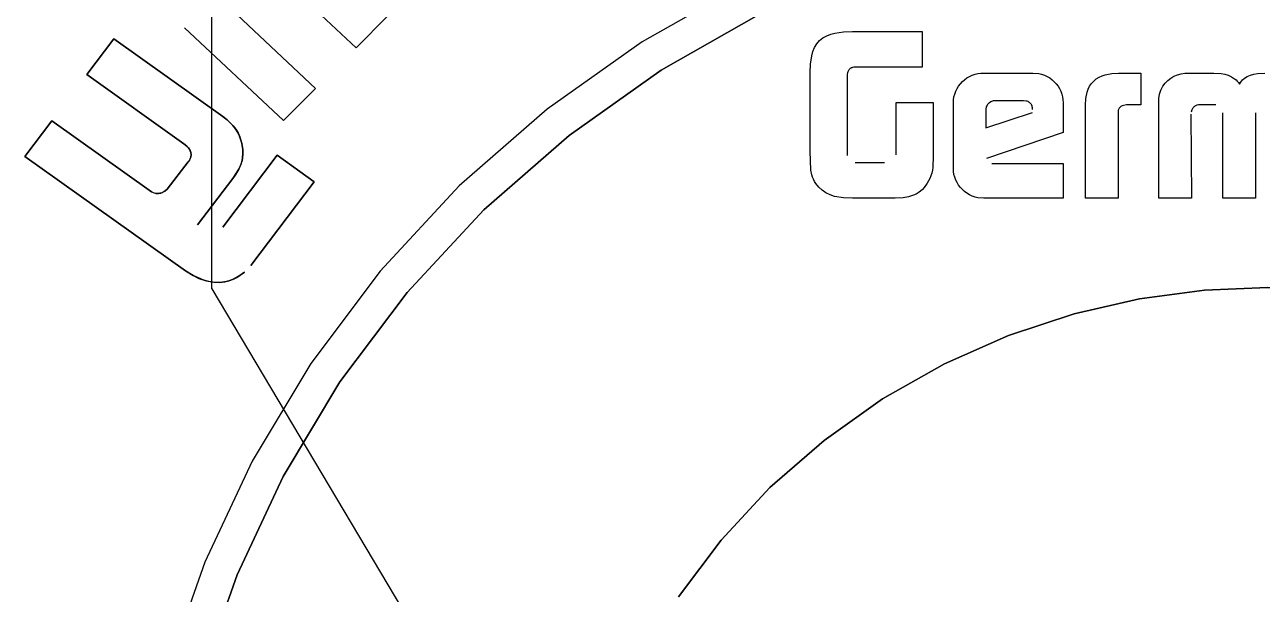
# Model space of a CAD drawing. Header units: millimetres. Extents: x 10366 to 13995, y 24552 to 29685.
# Drawn here: x 11807.6 to 11825.7, y 27997.46 to 28005.8 of the extents above; entities that cross this region are included whole.
import ezdxf

# ---------------------------------------------------------------- set-up
doc = ezdxf.new("R2010")
doc.units = ezdxf.units.MM
doc.header["$LTSCALE"] = 3
doc.layers.add('DomyÅ›lny', color=7, linetype='Continuous')

msp = doc.modelspace()

# ---------------------------------------------------------------- linework, layer by layer
at = {"layer": 'DomyÅ›lny'}
for p, q in [((11810.336, 28001.932), (11810.336, 28029.621)), ((11811.853, 28004.863), (11810.541, 28006.098)), ((11810.541, 28006.098), (11811.853, 28004.863)), ((11819.708, 28005.699), (11820.727, 28005.699)), ((11819.708, 28005.699), (11820.727, 28005.699)), ((11820.727, 28005.699), (11820.727, 28005.174)), ((11820.727, 28005.699), (11820.727, 28005.174)), ((11820.727, 28005.174), (11819.728, 28005.174)), ((11820.727, 28005.174), (11819.728, 28005.174)), ((11819.09, 28003.948), (11819.09, 28005.096)), ((11819.09, 28003.948), (11819.09, 28005.096)), ((11819.63, 28005.072), (11819.63, 28003.885)), ((11819.63, 28005.072), (11819.63, 28003.885)), ((11821.631, 28005.09), (11822.346, 28005.09)), ((11821.631, 28005.09), (11822.346, 28005.09)), ((11823.602, 28005.09), (11823.927, 28005.09)), ((11823.602, 28005.09), (11823.927, 28005.09)), ((11823.927, 28005.09), (11823.927, 28004.626)), ((11823.927, 28005.09), (11823.927, 28004.626)), ((11824.629, 28005.09), (11824.996, 28005.09)), ((11824.629, 28005.09), (11824.996, 28005.09)), ((11820.346, 28003.891), (11820.346, 28004.661)), ((11820.346, 28004.661), (11820.888, 28004.661)), ((11820.346, 28004.661), (11820.888, 28004.661)), ((11820.346, 28003.891), (11820.346, 28004.661)), ((11820.888, 28004.661), (11820.888, 28003.878)), ((11820.888, 28004.661), (11820.888, 28003.878)), ((11821.186, 28003.69), (11821.186, 28004.657)), ((11821.186, 28003.69), (11821.186, 28004.657)), ((11822.212, 28004.683), (11821.795, 28004.683)), ((11822.212, 28004.683), (11821.795, 28004.683)), ((11822.791, 28004.657), (11822.791, 28004.221)), ((11822.791, 28004.657), (11822.791, 28004.221)), ((11823.117, 28003.258), (11823.117, 28004.62)), ((11823.117, 28003.258), (11823.117, 28004.62)), ((11823.927, 28004.626), (11823.717, 28004.626)), ((11823.927, 28004.626), (11823.717, 28004.626)), ((11824.189, 28003.258), (11824.189, 28004.65)), ((11824.189, 28003.258), (11824.189, 28004.65)), ((11825.027, 28004.626), (11824.796, 28004.626)), ((11825.027, 28004.626), (11824.796, 28004.626)), ((11809.45, 28003.351), (11807.991, 28004.392)), ((11807.991, 28004.392), (11809.45, 28003.351)), ((11821.662, 28004.559), (11821.662, 28004.288)), ((11821.662, 28004.559), (11821.662, 28004.288)), ((11821.662, 28004.288), (11822.343, 28004.511)), ((11821.662, 28004.288), (11822.343, 28004.511)), ((11823.595, 28004.527), (11823.595, 28003.258)), ((11823.595, 28004.527), (11823.595, 28003.258)), ((11824.66, 28004.487), (11824.667, 28003.258)), ((11824.66, 28004.487), (11824.667, 28003.258)), ((11825.129, 28003.258), (11825.129, 28004.507)), ((11825.129, 28003.258), (11825.129, 28004.507)), ((11825.607, 28004.507), (11825.607, 28003.258)), ((11825.607, 28004.507), (11825.607, 28003.258)), ((11822.791, 28004.221), (11821.668, 28003.837)), ((11822.791, 28004.221), (11821.668, 28003.837)), ((11819.746, 28003.782), (11820.175, 28003.782)), ((11819.746, 28003.782), (11820.175, 28003.782)), ((11821.749, 28003.767), (11822.791, 28003.767)), ((11821.749, 28003.767), (11822.791, 28003.767)), ((11822.791, 28003.767), (11822.791, 28003.258)), ((11822.791, 28003.767), (11822.791, 28003.258)), ((11820.332, 28003.258), (11819.71, 28003.258)), ((11820.332, 28003.258), (11819.71, 28003.258)), ((11822.791, 28003.258), (11821.631, 28003.258)), ((11822.791, 28003.258), (11821.631, 28003.258)), ((11823.595, 28003.258), (11823.117, 28003.258)), ((11823.595, 28003.258), (11823.117, 28003.258)), ((11824.667, 28003.258), (11824.189, 28003.258)), ((11824.667, 28003.258), (11824.189, 28003.258)), ((11825.607, 28003.258), (11825.129, 28003.258)), ((11825.607, 28003.258), (11825.129, 28003.258)), ((11809.947, 28002.194), (11810.059, 28002.125)), ((11810.059, 28002.125), (11809.947, 28002.194)), ((11810.336, 28001.932), (11818.649, 27987.951))]:
    msp.add_line(p, q, dxfattribs=at)
for points in [[(11825.784, 28008.194, 0), (11824.28, 28008.128, 0), (11822.74, 28007.923, 0), (11821.181, 28007.567, 0), (11819.626, 28007.054, 0), (11818.1, 28006.379, 0), (11816.63, 28005.546, 0), (11815.24, 28004.561, 0), (11813.955, 28003.437, 0), (11812.797, 28002.189, 0), (11811.782, 28000.839, 0), (11810.924, 27999.411, 0), (11810.23, 27997.93, 0), (11809.701, 27996.42, 0)], [(11825.784, 28007.7, 0), (11824.326, 28007.636, 0), (11822.832, 28007.437, 0), (11821.321, 28007.092, 0), (11819.813, 28006.594, 0), (11818.334, 28005.941, 0), (11816.908, 28005.133, 0), (11815.561, 28004.178, 0), (11814.315, 28003.087, 0), (11813.192, 28001.878, 0), (11812.208, 28000.569, 0), (11811.376, 27999.184, 0), (11810.703, 27997.748, 0), (11810.19, 27996.284, 0)], [(11810.19, 27996.284, 0), (11810.703, 27997.748, 0), (11811.376, 27999.184, 0), (11812.208, 28000.569, 0), (11813.192, 28001.878, 0), (11814.315, 28003.087, 0), (11815.561, 28004.178, 0), (11816.908, 28005.133, 0), (11818.334, 28005.941, 0), (11819.813, 28006.594, 0), (11821.321, 28007.092, 0), (11822.832, 28007.437, 0), (11824.326, 28007.636, 0), (11825.784, 28007.7, 0)], [(11811.131, 28006.691, 0), (11812.445, 28005.459, 0)], [(11812.445, 28005.459, 0), (11811.131, 28006.691, 0)], [(11812.445, 28005.459, 0), (11812.911, 28005.927, 0)], [(11812.911, 28005.927, 0), (11812.445, 28005.459, 0)], [(11809.936, 28005.752, 0), (11811.385, 28004.393, 0)], [(11811.385, 28004.393, 0), (11809.936, 28005.752, 0)], [(11819.09, 28005.096, 0), (11819.095, 28005.22, 0), (11819.114, 28005.344, 0), (11819.13, 28005.404, 0), (11819.154, 28005.462, 0), (11819.185, 28005.517, 0), (11819.204, 28005.542, 0), (11819.225, 28005.566, 0), (11819.249, 28005.587, 0), (11819.274, 28005.605, 0), (11819.331, 28005.636, 0), (11819.39, 28005.659, 0), (11819.452, 28005.675, 0), (11819.579, 28005.694, 0), (11819.708, 28005.699, 0)], [(11819.09, 28005.096, 0), (11819.095, 28005.22, 0), (11819.114, 28005.344, 0), (11819.13, 28005.404, 0), (11819.154, 28005.462, 0), (11819.185, 28005.517, 0), (11819.204, 28005.542, 0), (11819.225, 28005.566, 0), (11819.249, 28005.587, 0), (11819.274, 28005.605, 0), (11819.331, 28005.636, 0), (11819.39, 28005.659, 0), (11819.452, 28005.675, 0), (11819.579, 28005.694, 0), (11819.708, 28005.699, 0)], [(11808.9, 28005.592, 0), (11808.503, 28005.068, 0)], [(11808.503, 28005.068, 0), (11808.9, 28005.592, 0)], [(11810.493, 28004.455, 0), (11808.9, 28005.592, 0)], [(11808.9, 28005.592, 0), (11810.493, 28004.455, 0)], [(11819.728, 28005.174, 0), (11819.709, 28005.17, 0), (11819.7, 28005.168, 0), (11819.69, 28005.164, 0), (11819.682, 28005.16, 0), (11819.674, 28005.154, 0), (11819.666, 28005.148, 0), (11819.66, 28005.141, 0), (11819.653, 28005.134, 0), (11819.648, 28005.126, 0), (11819.64, 28005.109, 0), (11819.634, 28005.091, 0), (11819.63, 28005.072, 0)], [(11819.728, 28005.174, 0), (11819.709, 28005.17, 0), (11819.7, 28005.168, 0), (11819.69, 28005.164, 0), (11819.682, 28005.16, 0), (11819.674, 28005.154, 0), (11819.666, 28005.148, 0), (11819.66, 28005.141, 0), (11819.653, 28005.134, 0), (11819.648, 28005.126, 0), (11819.64, 28005.109, 0), (11819.634, 28005.091, 0), (11819.63, 28005.072, 0)], [(11808.503, 28005.068, 0), (11809.926, 28004.053, 0)], [(11809.926, 28004.053, 0), (11808.503, 28005.068, 0)], [(11821.186, 28004.657, 0), (11821.188, 28004.7, 0), (11821.194, 28004.742, 0), (11821.204, 28004.783, 0), (11821.219, 28004.824, 0), (11821.238, 28004.862, 0), (11821.26, 28004.898, 0), (11821.287, 28004.932, 0), (11821.316, 28004.964, 0), (11821.349, 28004.992, 0), (11821.383, 28005.018, 0), (11821.421, 28005.04, 0), (11821.46, 28005.059, 0), (11821.502, 28005.073, 0), (11821.544, 28005.083, 0), (11821.588, 28005.089, 0), (11821.631, 28005.09, 0)], [(11821.186, 28004.657, 0), (11821.188, 28004.7, 0), (11821.194, 28004.742, 0), (11821.204, 28004.783, 0), (11821.219, 28004.824, 0), (11821.238, 28004.862, 0), (11821.26, 28004.898, 0), (11821.287, 28004.932, 0), (11821.316, 28004.964, 0), (11821.349, 28004.992, 0), (11821.383, 28005.018, 0), (11821.421, 28005.04, 0), (11821.46, 28005.059, 0), (11821.502, 28005.073, 0), (11821.544, 28005.083, 0), (11821.588, 28005.089, 0), (11821.631, 28005.09, 0)], [(11822.346, 28005.09, 0), (11822.433, 28005.083, 0), (11822.476, 28005.073, 0), (11822.517, 28005.059, 0), (11822.557, 28005.04, 0), (11822.594, 28005.018, 0), (11822.629, 28004.992, 0), (11822.69, 28004.932, 0), (11822.717, 28004.898, 0), (11822.74, 28004.862, 0), (11822.759, 28004.823, 0), (11822.773, 28004.783, 0), (11822.783, 28004.742, 0), (11822.789, 28004.7, 0), (11822.791, 28004.657, 0)], [(11822.346, 28005.09, 0), (11822.433, 28005.083, 0), (11822.476, 28005.073, 0), (11822.517, 28005.059, 0), (11822.557, 28005.04, 0), (11822.594, 28005.018, 0), (11822.629, 28004.992, 0), (11822.69, 28004.932, 0), (11822.717, 28004.898, 0), (11822.74, 28004.862, 0), (11822.759, 28004.823, 0), (11822.773, 28004.783, 0), (11822.783, 28004.742, 0), (11822.789, 28004.7, 0), (11822.791, 28004.657, 0)], [(11823.117, 28004.62, 0), (11823.122, 28004.715, 0), (11823.141, 28004.809, 0), (11823.157, 28004.854, 0), (11823.179, 28004.897, 0), (11823.206, 28004.937, 0), (11823.238, 28004.973, 0), (11823.275, 28005.004, 0), (11823.316, 28005.03, 0), (11823.361, 28005.051, 0), (11823.407, 28005.066, 0), (11823.504, 28005.085, 0), (11823.602, 28005.09, 0)], [(11823.117, 28004.62, 0), (11823.122, 28004.715, 0), (11823.141, 28004.809, 0), (11823.157, 28004.854, 0), (11823.179, 28004.897, 0), (11823.206, 28004.937, 0), (11823.238, 28004.973, 0), (11823.275, 28005.004, 0), (11823.316, 28005.03, 0), (11823.361, 28005.051, 0), (11823.407, 28005.066, 0), (11823.504, 28005.085, 0), (11823.602, 28005.09, 0)], [(11824.25, 28004.898, 0), (11824.283, 28004.942, 0), (11824.322, 28004.981, 0), (11824.365, 28005.016, 0), (11824.412, 28005.044, 0), (11824.464, 28005.065, 0), (11824.518, 28005.08, 0), (11824.573, 28005.088, 0), (11824.629, 28005.09, 0)], [(11824.25, 28004.898, 0), (11824.283, 28004.942, 0), (11824.322, 28004.981, 0), (11824.365, 28005.016, 0), (11824.412, 28005.044, 0), (11824.464, 28005.065, 0), (11824.518, 28005.08, 0), (11824.573, 28005.088, 0), (11824.629, 28005.09, 0)], [(11824.996, 28005.09, 0), (11825.103, 28005.084, 0), (11825.156, 28005.074, 0), (11825.207, 28005.058, 0), (11825.256, 28005.036, 0), (11825.3, 28005.007, 0), (11825.321, 28004.99, 0), (11825.339, 28004.971, 0), (11825.355, 28004.95, 0), (11825.37, 28004.928, 0)], [(11824.996, 28005.09, 0), (11825.103, 28005.084, 0), (11825.156, 28005.074, 0), (11825.207, 28005.058, 0), (11825.256, 28005.036, 0), (11825.3, 28005.007, 0), (11825.321, 28004.99, 0), (11825.339, 28004.971, 0), (11825.355, 28004.95, 0), (11825.37, 28004.928, 0)], [(11825.37, 28004.928, 0), (11825.4, 28004.971, 0), (11825.418, 28004.991, 0), (11825.438, 28005.008, 0), (11825.46, 28005.024, 0), (11825.483, 28005.038, 0), (11825.532, 28005.059, 0), (11825.583, 28005.074, 0), (11825.636, 28005.084, 0), (11825.743, 28005.09, 0)], [(11825.37, 28004.928, 0), (11825.4, 28004.971, 0), (11825.418, 28004.991, 0), (11825.438, 28005.008, 0), (11825.46, 28005.024, 0), (11825.483, 28005.038, 0), (11825.532, 28005.059, 0), (11825.583, 28005.074, 0), (11825.636, 28005.084, 0), (11825.743, 28005.09, 0)], [(11811.385, 28004.393, 0), (11811.853, 28004.863, 0)], [(11811.853, 28004.863, 0), (11811.385, 28004.393, 0)], [(11824.189, 28004.65, 0), (11824.192, 28004.715, 0), (11824.201, 28004.779, 0), (11824.209, 28004.81, 0), (11824.22, 28004.84, 0), (11824.233, 28004.87, 0), (11824.25, 28004.898, 0)], [(11824.189, 28004.65, 0), (11824.192, 28004.715, 0), (11824.201, 28004.779, 0), (11824.209, 28004.81, 0), (11824.22, 28004.84, 0), (11824.233, 28004.87, 0), (11824.25, 28004.898, 0)], [(11821.795, 28004.683, 0), (11821.769, 28004.681, 0), (11821.757, 28004.678, 0), (11821.745, 28004.674, 0), (11821.733, 28004.669, 0), (11821.712, 28004.655, 0), (11821.702, 28004.647, 0), (11821.693, 28004.638, 0), (11821.685, 28004.629, 0), (11821.678, 28004.618, 0), (11821.672, 28004.607, 0), (11821.667, 28004.595, 0), (11821.664, 28004.583, 0), (11821.662, 28004.571, 0), (11821.662, 28004.559, 0)], [(11821.795, 28004.683, 0), (11821.769, 28004.681, 0), (11821.757, 28004.678, 0), (11821.745, 28004.674, 0), (11821.733, 28004.669, 0), (11821.712, 28004.655, 0), (11821.702, 28004.647, 0), (11821.693, 28004.638, 0), (11821.685, 28004.629, 0), (11821.678, 28004.618, 0), (11821.672, 28004.607, 0), (11821.667, 28004.595, 0), (11821.664, 28004.583, 0), (11821.662, 28004.571, 0), (11821.662, 28004.559, 0)], [(11822.343, 28004.555, 0), (11822.341, 28004.581, 0), (11822.339, 28004.594, 0), (11822.336, 28004.606, 0), (11822.332, 28004.618, 0), (11822.326, 28004.63, 0), (11822.319, 28004.641, 0), (11822.31, 28004.651, 0), (11822.3, 28004.659, 0), (11822.289, 28004.666, 0), (11822.277, 28004.672, 0), (11822.265, 28004.677, 0), (11822.252, 28004.679, 0), (11822.212, 28004.683, 0)], [(11822.343, 28004.555, 0), (11822.341, 28004.581, 0), (11822.339, 28004.594, 0), (11822.336, 28004.606, 0), (11822.332, 28004.618, 0), (11822.326, 28004.63, 0), (11822.319, 28004.641, 0), (11822.31, 28004.651, 0), (11822.3, 28004.659, 0), (11822.289, 28004.666, 0), (11822.277, 28004.672, 0), (11822.265, 28004.677, 0), (11822.252, 28004.679, 0), (11822.212, 28004.683, 0)], [(11823.717, 28004.626, 0), (11823.675, 28004.617, 0), (11823.654, 28004.609, 0), (11823.635, 28004.599, 0), (11823.627, 28004.592, 0), (11823.619, 28004.585, 0), (11823.612, 28004.577, 0), (11823.606, 28004.568, 0), (11823.602, 28004.558, 0), (11823.598, 28004.548, 0), (11823.596, 28004.537, 0), (11823.595, 28004.527, 0)], [(11823.717, 28004.626, 0), (11823.675, 28004.617, 0), (11823.654, 28004.609, 0), (11823.635, 28004.599, 0), (11823.627, 28004.592, 0), (11823.619, 28004.585, 0), (11823.612, 28004.577, 0), (11823.606, 28004.568, 0), (11823.602, 28004.558, 0), (11823.598, 28004.548, 0), (11823.596, 28004.537, 0), (11823.595, 28004.527, 0)], [(11824.796, 28004.626, 0), (11824.772, 28004.624, 0), (11824.749, 28004.619, 0), (11824.738, 28004.615, 0), (11824.727, 28004.61, 0), (11824.717, 28004.604, 0), (11824.708, 28004.597, 0), (11824.699, 28004.589, 0), (11824.692, 28004.58, 0), (11824.685, 28004.571, 0), (11824.674, 28004.55, 0), (11824.664, 28004.517, 0)], [(11824.796, 28004.626, 0), (11824.772, 28004.624, 0), (11824.749, 28004.619, 0), (11824.738, 28004.615, 0), (11824.727, 28004.61, 0), (11824.717, 28004.604, 0), (11824.708, 28004.597, 0), (11824.699, 28004.589, 0), (11824.692, 28004.58, 0), (11824.685, 28004.571, 0), (11824.674, 28004.55, 0), (11824.664, 28004.517, 0)], [(11807.991, 28004.392, 0), (11807.596, 28003.87, 0)], [(11807.596, 28003.87, 0), (11807.991, 28004.392, 0)], [(11810.641, 28003.548, 0), (11810.729, 28003.685, 0), (11810.761, 28003.757, 0), (11810.778, 28003.811, 0), (11810.785, 28003.849, 0), (11810.79, 28003.913, 0), (11810.788, 28003.971, 0), (11810.771, 28004.065, 0), (11810.739, 28004.164, 0), (11810.714, 28004.218, 0), (11810.682, 28004.272, 0), (11810.642, 28004.322, 0), (11810.558, 28004.404, 0), (11810.493, 28004.455, 0)], [(11810.493, 28004.455, 0), (11810.499, 28004.451, 0), (11810.559, 28004.403, 0), (11810.645, 28004.318, 0), (11810.685, 28004.267, 0), (11810.717, 28004.213, 0), (11810.742, 28004.158, 0), (11810.773, 28004.058, 0), (11810.788, 28003.965, 0), (11810.79, 28003.908, 0), (11810.785, 28003.846, 0), (11810.777, 28003.808, 0), (11810.76, 28003.754, 0), (11810.727, 28003.683, 0), (11810.685, 28003.612, 0), (11810.641, 28003.548, 0)], [(11809.926, 28004.053, 0), (11809.971, 28004.015, 0), (11809.991, 28003.994, 0), (11810.008, 28003.97, 0), (11810.016, 28003.957, 0), (11810.022, 28003.944, 0), (11810.026, 28003.93, 0), (11810.029, 28003.917, 0), (11810.031, 28003.905, 0), (11810.031, 28003.886, 0), (11810.029, 28003.873, 0), (11810.026, 28003.861, 0), (11810.018, 28003.837, 0), (11810.006, 28003.815, 0), (11809.989, 28003.788, 0)], [(11809.989, 28003.788, 0), (11810.005, 28003.812, 0), (11810.018, 28003.836, 0), (11810.026, 28003.861, 0), (11810.029, 28003.873, 0), (11810.031, 28003.885, 0), (11810.031, 28003.903, 0), (11810.027, 28003.926, 0), (11810.023, 28003.939, 0), (11810.018, 28003.952, 0), (11810.005, 28003.976, 0), (11809.988, 28003.998, 0), (11809.969, 28004.018, 0), (11809.926, 28004.053, 0)], [(11807.596, 28003.87, 0), (11809.947, 28002.194, 0)], [(11809.947, 28002.194, 0), (11807.596, 28003.87, 0)], [(11811.29, 28003.887, 0), (11810.494, 28002.836, 0)], [(11810.494, 28002.836, 0), (11811.29, 28003.887, 0)], [(11811.833, 28003.5, 0), (11811.29, 28003.887, 0)], [(11811.29, 28003.887, 0), (11811.833, 28003.5, 0)], [(11819.218, 28003.42, 0), (11819.172, 28003.474, 0), (11819.153, 28003.504, 0), (11819.136, 28003.535, 0), (11819.122, 28003.567, 0), (11819.112, 28003.6, 0), (11819.101, 28003.669, 0), (11819.09, 28003.948, 0)], [(11819.218, 28003.42, 0), (11819.172, 28003.474, 0), (11819.153, 28003.504, 0), (11819.136, 28003.535, 0), (11819.122, 28003.567, 0), (11819.112, 28003.6, 0), (11819.101, 28003.669, 0), (11819.09, 28003.948, 0)], [(11820.888, 28003.878, 0), (11820.882, 28003.709, 0), (11820.877, 28003.667, 0), (11820.869, 28003.625, 0), (11820.855, 28003.585, 0), (11820.839, 28003.546, 0)], [(11820.888, 28003.878, 0), (11820.882, 28003.709, 0), (11820.877, 28003.667, 0), (11820.869, 28003.625, 0), (11820.855, 28003.585, 0), (11820.839, 28003.546, 0)], [(11809.989, 28003.788, 0), (11809.679, 28003.388, 0)], [(11809.679, 28003.388, 0), (11809.989, 28003.788, 0)], [(11821.631, 28003.258, 0), (11821.544, 28003.265, 0), (11821.502, 28003.275, 0), (11821.46, 28003.289, 0), (11821.421, 28003.308, 0), (11821.384, 28003.33, 0), (11821.349, 28003.355, 0), (11821.316, 28003.384, 0), (11821.287, 28003.415, 0), (11821.26, 28003.449, 0), (11821.238, 28003.486, 0), (11821.219, 28003.524, 0), (11821.204, 28003.564, 0), (11821.194, 28003.605, 0), (11821.188, 28003.647, 0), (11821.186, 28003.69, 0)], [(11821.631, 28003.258, 0), (11821.544, 28003.265, 0), (11821.502, 28003.275, 0), (11821.46, 28003.289, 0), (11821.421, 28003.308, 0), (11821.384, 28003.33, 0), (11821.349, 28003.355, 0), (11821.316, 28003.384, 0), (11821.287, 28003.415, 0), (11821.26, 28003.449, 0), (11821.238, 28003.486, 0), (11821.219, 28003.524, 0), (11821.204, 28003.564, 0), (11821.194, 28003.605, 0), (11821.188, 28003.647, 0), (11821.186, 28003.69, 0)], [(11810.126, 28002.868, 0), (11810.641, 28003.548, 0)], [(11810.641, 28003.548, 0), (11810.126, 28002.868, 0)], [(11810.905, 28002.273, 0), (11811.833, 28003.5, 0)], [(11811.833, 28003.5, 0), (11810.905, 28002.273, 0)], [(11820.839, 28003.546, 0), (11820.802, 28003.478, 0), (11820.757, 28003.416, 0), (11820.731, 28003.387, 0), (11820.702, 28003.361, 0), (11820.671, 28003.338, 0), (11820.638, 28003.318, 0), (11820.602, 28003.302, 0), (11820.527, 28003.278, 0), (11820.45, 28003.264, 0), (11820.332, 28003.258, 0)], [(11820.839, 28003.546, 0), (11820.802, 28003.478, 0), (11820.757, 28003.416, 0), (11820.731, 28003.387, 0), (11820.702, 28003.361, 0), (11820.671, 28003.338, 0), (11820.638, 28003.318, 0), (11820.602, 28003.302, 0), (11820.527, 28003.278, 0), (11820.45, 28003.264, 0), (11820.332, 28003.258, 0)], [(11809.679, 28003.388, 0), (11809.652, 28003.365, 0), (11809.637, 28003.355, 0), (11809.622, 28003.346, 0), (11809.605, 28003.339, 0), (11809.588, 28003.334, 0), (11809.572, 28003.33, 0), (11809.556, 28003.328, 0), (11809.525, 28003.328, 0), (11809.497, 28003.333, 0), (11809.472, 28003.341, 0), (11809.45, 28003.351, 0)], [(11809.45, 28003.351, 0), (11809.476, 28003.34, 0), (11809.505, 28003.331, 0), (11809.521, 28003.329, 0), (11809.538, 28003.328, 0), (11809.555, 28003.328, 0), (11809.571, 28003.33, 0), (11809.587, 28003.333, 0), (11809.618, 28003.344, 0), (11809.644, 28003.36, 0), (11809.679, 28003.388, 0)], [(11819.71, 28003.258, 0), (11819.576, 28003.263, 0), (11819.443, 28003.285, 0), (11819.38, 28003.306, 0), (11819.32, 28003.337, 0), (11819.266, 28003.375, 0), (11819.218, 28003.42, 0)], [(11819.71, 28003.258, 0), (11819.576, 28003.263, 0), (11819.443, 28003.285, 0), (11819.38, 28003.306, 0), (11819.32, 28003.337, 0), (11819.266, 28003.375, 0), (11819.218, 28003.42, 0)], [(11810.059, 28002.125, 0), (11810.142, 28002.085, 0), (11810.253, 28002.047, 0), (11810.364, 28002.027, 0), (11810.453, 28002.025, 0), (11810.525, 28002.034, 0), (11810.582, 28002.048, 0), (11810.651, 28002.074, 0), (11810.7, 28002.098, 0), (11810.81, 28002.174, 0)], [(11810.81, 28002.174, 0), (11810.745, 28002.125, 0), (11810.659, 28002.078, 0), (11810.599, 28002.054, 0), (11810.549, 28002.039, 0), (11810.484, 28002.028, 0), (11810.401, 28002.025, 0), (11810.349, 28002.029, 0), (11810.288, 28002.039, 0), (11810.218, 28002.057, 0), (11810.059, 28002.125, 0)], [(11834.403, 27997.423, 0), (11833.779, 27998.254, 0), (11833.066, 27999.022, 0), (11832.275, 27999.714, 0), (11831.419, 28000.321, 0), (11830.514, 28000.834, 0), (11829.574, 28001.249, 0), (11828.617, 28001.565, 0), (11827.657, 28001.784, 0), (11826.709, 28001.91, 0), (11825.784, 28001.951, 0), (11824.858, 28001.91, 0), (11823.91, 28001.784, 0), (11822.95, 28001.565, 0), (11821.993, 28001.249, 0), (11821.053, 28000.834, 0), (11820.148, 28000.321, 0), (11819.292, 27999.714, 0), (11818.501, 27999.022, 0), (11817.788, 27998.254, 0), (11817.164, 27997.423, 0)], [(11817.164, 27997.423, 0), (11817.788, 27998.254, 0), (11818.501, 27999.022, 0), (11819.292, 27999.714, 0), (11820.148, 28000.321, 0), (11821.053, 28000.834, 0), (11821.993, 28001.249, 0), (11822.95, 28001.565, 0), (11823.91, 28001.784, 0), (11824.858, 28001.91, 0), (11825.784, 28001.951, 0), (11826.709, 28001.91, 0), (11827.657, 28001.784, 0), (11828.617, 28001.565, 0), (11829.574, 28001.249, 0), (11830.514, 28000.834, 0), (11831.419, 28000.321, 0), (11832.275, 27999.714, 0), (11833.066, 27999.022, 0), (11833.779, 27998.254, 0), (11834.403, 27997.423, 0)]]:
    msp.add_polyline3d(points, dxfattribs=at)

doc.saveas('drawing.dxf')
